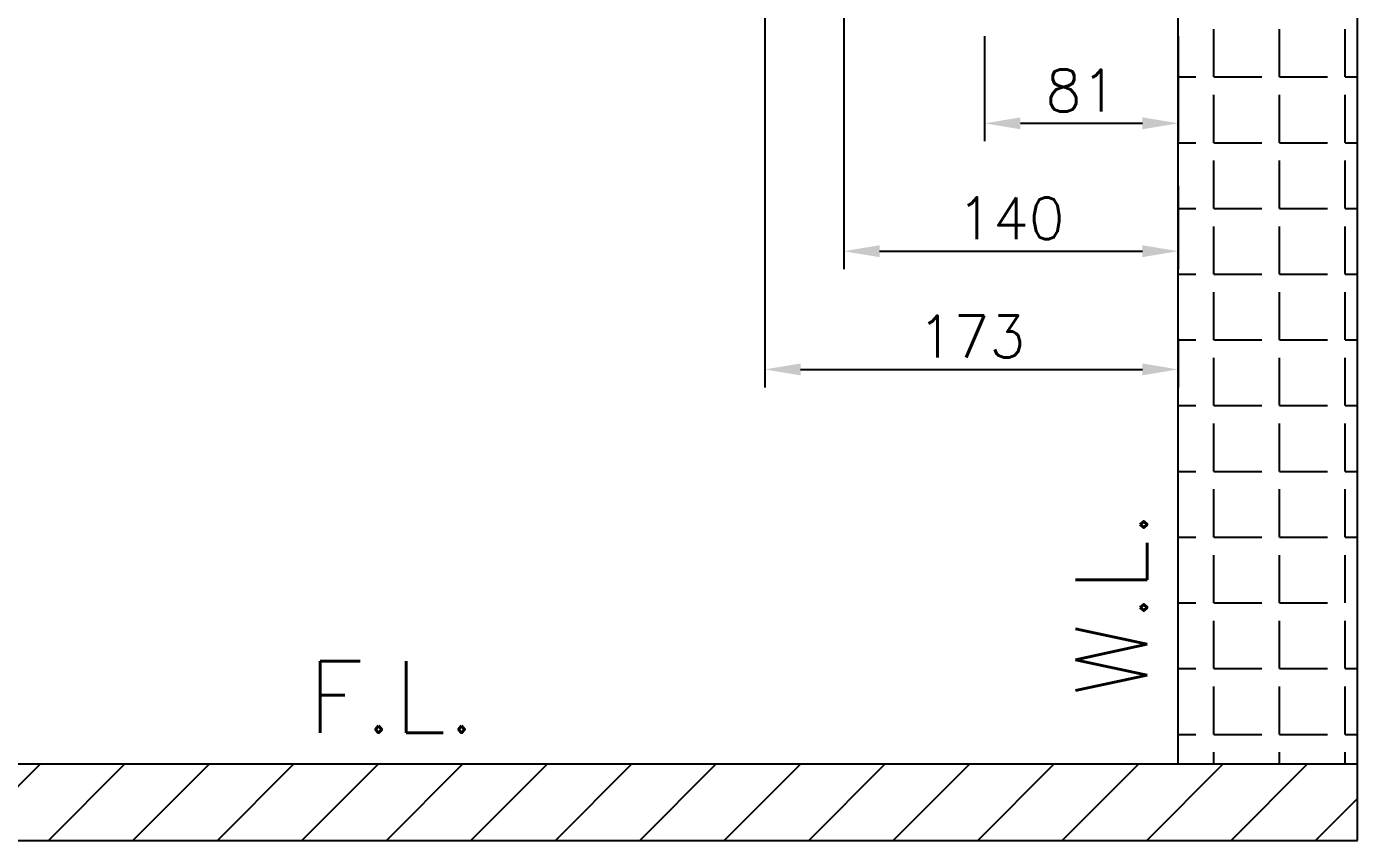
# Model space of a CAD drawing. Extents: x 17496 to 17916, y -10787 to -10193.
# Drawn here: x 17725.5 to 17836.9, y -10653.3 to -10585.2 of the extents above; entities that cross this region are included whole.
import ezdxf

# ---------------------------------------------------------------- set-up
doc = ezdxf.new("R2010")
doc.units = 0
doc.header["$LTSCALE"] = 7
doc.header["$MEASUREMENT"] = 0
doc.layers.add('D', color=2, linetype='CONTINUOUS')
doc.layers.add('HT', color=3, linetype='CONTINUOUS')
doc.styles.add('GHS', font='romans', dxfattribs={"bigfont": 'ghs'})

msp = doc.modelspace()

# ---------------------------------------------------------------- hatches: boundary and pattern name
at = {"layer": 'HT', "ltscale": 0.5}
h = msp.add_hatch(dxfattribs=at)
h.set_pattern_fill('ANSI31', color=256, scale=40, style=0)
h.set_pattern_definition([(45, (17796.708, -9905.051), (-3.535534, 3.535534), [])])
h.paths.add_polyline_path([(17836.87, -10653.27), (17836.87, -10646.87), (17705.2, -10646.87), (17705.2, -10653.27)])

# ---------------------------------------------------------------- linework, layer by layer
at = {"layer": 'D'}
for p, q in [((17787.27, -10556.88), (17787.27, -10615.37)), ((17793.87, -10567.05), (17793.87, -10605.48)), ((17805.67, -10585.98), (17805.67, -10594.78)), ((17821.87, -10585.98), (17821.87, -10594.78)), ((17808.67, -10593.28), (17818.87, -10593.28)), ((17821.87, -10598.52), (17821.87, -10605.48)), ((17796.87, -10603.98), (17818.87, -10603.98)), ((17821.87, -10611.29), (17821.87, -10615.37)), ((17790.27, -10613.87), (17818.87, -10613.87))]:
    msp.add_line(p, q, dxfattribs=at)
for points in [[(17808.67, -10592.78), (17808.67, -10593.78), (17805.67, -10593.28)], [(17818.87, -10592.78), (17818.87, -10593.78), (17821.87, -10593.28)], [(17796.87, -10603.48), (17796.87, -10604.48), (17793.87, -10603.98)], [(17818.87, -10603.48), (17818.87, -10604.48), (17821.87, -10603.98)], [(17790.27, -10613.37), (17790.27, -10614.37), (17787.27, -10613.87)], [(17818.87, -10613.37), (17818.87, -10614.37), (17821.87, -10613.87)]]:
    msp.add_solid(points, dxfattribs=at)
at = {"layer": 'HT', "ltscale": 0.5}
for p, q in [((17821.87, -10646.87), (17821.87, -10329.87)), ((17836.87, -10653.27), (17836.87, -10329.87)), ((17824.86, -10589.4), (17824.86, -10585.4)), ((17830.36, -10589.4), (17830.36, -10585.4)), ((17835.86, -10589.4), (17835.86, -10585.4)), ((17821.87, -10589.4), (17823.36, -10589.4)), ((17824.86, -10589.4), (17828.86, -10589.4)), ((17830.36, -10589.4), (17834.36, -10589.4)), ((17835.86, -10589.4), (17836.87, -10589.4)), ((17824.86, -10594.9), (17824.86, -10590.9)), ((17830.36, -10594.9), (17830.36, -10590.9)), ((17835.86, -10594.9), (17835.86, -10590.9)), ((17821.87, -10594.9), (17823.36, -10594.9)), ((17824.86, -10594.9), (17828.86, -10594.9)), ((17830.36, -10594.9), (17834.36, -10594.9)), ((17835.86, -10594.9), (17836.87, -10594.9)), ((17824.86, -10600.4), (17824.86, -10596.4)), ((17830.36, -10600.4), (17830.36, -10596.4)), ((17835.86, -10600.4), (17835.86, -10596.4)), ((17821.87, -10600.4), (17823.36, -10600.4)), ((17824.86, -10600.4), (17828.86, -10600.4)), ((17830.36, -10600.4), (17834.36, -10600.4)), ((17835.86, -10600.4), (17836.87, -10600.4)), ((17824.86, -10605.9), (17824.86, -10601.9)), ((17830.36, -10605.9), (17830.36, -10601.9)), ((17835.86, -10605.9), (17835.86, -10601.9)), ((17821.87, -10605.9), (17823.36, -10605.9)), ((17824.86, -10605.9), (17828.86, -10605.9)), ((17830.36, -10605.9), (17834.36, -10605.9)), ((17835.86, -10605.9), (17836.87, -10605.9)), ((17824.86, -10611.4), (17824.86, -10607.4)), ((17830.36, -10611.4), (17830.36, -10607.4)), ((17835.86, -10611.4), (17835.86, -10607.4)), ((17821.87, -10611.4), (17823.36, -10611.4)), ((17824.86, -10611.4), (17828.86, -10611.4)), ((17830.36, -10611.4), (17834.36, -10611.4)), ((17835.86, -10611.4), (17836.87, -10611.4)), ((17824.86, -10616.9), (17824.86, -10612.9)), ((17830.36, -10616.9), (17830.36, -10612.9)), ((17835.86, -10616.9), (17835.86, -10612.9)), ((17821.87, -10616.9), (17823.36, -10616.9)), ((17824.86, -10616.9), (17828.86, -10616.9)), ((17830.36, -10616.9), (17834.36, -10616.9)), ((17835.86, -10616.9), (17836.87, -10616.9)), ((17824.86, -10622.4), (17824.86, -10618.4)), ((17830.36, -10622.4), (17830.36, -10618.4)), ((17835.86, -10622.4), (17835.86, -10618.4)), ((17821.87, -10622.4), (17823.36, -10622.4)), ((17824.86, -10622.4), (17828.86, -10622.4)), ((17830.36, -10622.4), (17834.36, -10622.4)), ((17835.86, -10622.4), (17836.87, -10622.4)), ((17835.86, -10622.4), (17836.87, -10622.4)), ((17824.86, -10627.9), (17824.86, -10623.9)), ((17830.36, -10627.9), (17830.36, -10623.9)), ((17835.86, -10627.9), (17835.86, -10623.9)), ((17821.87, -10627.9), (17823.36, -10627.9)), ((17824.86, -10627.9), (17828.86, -10627.9)), ((17830.36, -10627.9), (17834.36, -10627.9)), ((17835.86, -10627.9), (17836.87, -10627.9)), ((17824.86, -10633.4), (17824.86, -10629.4)), ((17830.36, -10633.4), (17830.36, -10629.4)), ((17835.86, -10633.4), (17835.86, -10629.4)), ((17821.87, -10633.4), (17823.36, -10633.4)), ((17824.86, -10633.4), (17828.86, -10633.4)), ((17830.36, -10633.4), (17834.36, -10633.4)), ((17824.86, -10638.9), (17824.86, -10634.9)), ((17830.36, -10638.9), (17830.36, -10634.9)), ((17835.86, -10638.9), (17835.86, -10634.9)), ((17821.87, -10638.9), (17823.36, -10638.9)), ((17824.86, -10638.9), (17828.86, -10638.9)), ((17830.36, -10638.9), (17834.36, -10638.9)), ((17835.86, -10638.9), (17836.87, -10638.9)), ((17824.86, -10644.4), (17824.86, -10640.4)), ((17830.36, -10644.4), (17830.36, -10640.4)), ((17835.86, -10644.4), (17835.86, -10640.4)), ((17821.87, -10644.4), (17823.36, -10644.4)), ((17824.86, -10644.4), (17828.86, -10644.4)), ((17830.36, -10644.4), (17834.36, -10644.4)), ((17835.86, -10644.4), (17836.87, -10644.4)), ((17824.86, -10646.87), (17824.86, -10645.9)), ((17830.36, -10646.87), (17830.36, -10645.9)), ((17835.86, -10646.87), (17835.86, -10645.9)), ((17705.2, -10646.87), (17836.87, -10646.87)), ((17705.2, -10653.27), (17836.87, -10653.27))]:
    msp.add_line(p, q, dxfattribs=at)

# ---------------------------------------------------------------- texts
at = {"layer": 'D', "ltscale": 0.5, "style": 'GHS'}
msp.add_text('W.L.', height=6, rotation=90, dxfattribs=at).set_placement((17819.27, -10641.24))
msp.add_text('F.L.', height=6, dxfattribs=at).set_placement((17749.03, -10644.27))
at = {"layer": 'D', "char_height": 3.5, "attachment_point": 5, "style": 'GHS'}
for s, insert in [('\\A1;81', (17813.77, -10590.53)), ('\\A1;140', (17807.87, -10601.23)), ('\\A1;173', (17804.57, -10611.12))]:
    msp.add_mtext(s, dxfattribs=dict(at, insert=insert))

doc.saveas('drawing.dxf')
